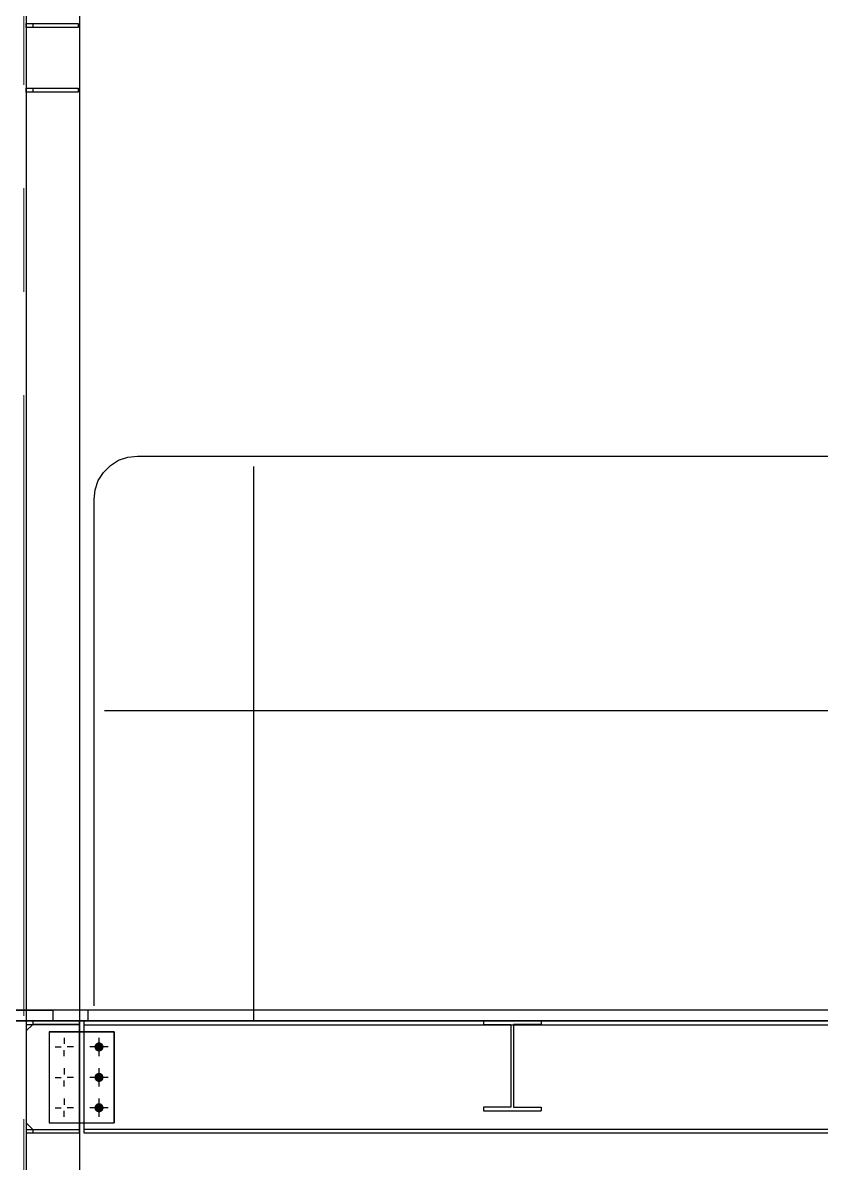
# Model space of a CAD drawing. Header units: metres. Extents: x 0 to 63075, y 0 to 44550.
# Drawn here: x 37827 to 39666, y 14608 to 17233 of the extents above; entities that cross this region are included whole.
import ezdxf

# ---------------------------------------------------------------- set-up
doc = ezdxf.new("R2010")
doc.units = ezdxf.units.M
doc.header["$LTSCALE"] = 75
doc.linetypes.add('CENTER2', pattern=[28.575, 19.05, -3.175, 3.175, -3.175])
for name, color, linetype in [('SC1', 7, 'CENTER2'), ('SDM', 7, 'Continuous'), ('SL1', 8, 'Continuous')]:
    doc.layers.add(name, color=color, linetype=linetype)

# ---------------------------------------------------------------- blocks, each defined once
blk = doc.blocks.new('A$C58c38efc')
at = {"layer": 'SL1'}
for points in [[(1643.5, 4096), (1643.3, 4097), (1643.1, 4098), (1642.7, 4099), (1642.3, 4099.9), (1641.8, 4100.8), (1641.1, 4101.7), (1640.5, 4102.4), (1639.7, 4103.1), (1638.9, 4103.7), (1638, 4104.3), (1637, 4104.7), (1636.1, 4105), (1635.1, 4105.3), (1634.1, 4105.4), (1633, 4105.5), (1632, 4105.4), (1631, 4105.3), (1630, 4105), (1629, 4104.7), (1628.1, 4104.3), (1627.2, 4103.7), (1626.4, 4103.1), (1625.6, 4102.4), (1624.9, 4101.7), (1624.3, 4100.8), (1623.8, 4099.9), (1623.3, 4099), (1623, 4098), (1622.7, 4097), (1622.6, 4096), (1622.5, 4095), (1622.6, 4094), (1622.7, 4093), (1623, 4092), (1623.3, 4091), (1623.8, 4090.1), (1624.3, 4089.2), (1624.9, 4088.3), (1625.6, 4087.6), (1626.4, 4086.9), (1627.2, 4086.3), (1628.1, 4085.7), (1629, 4085.3), (1630, 4085), (1631, 4084.7), (1632, 4084.6), (1633, 4084.5), (1634.1, 4084.6), (1635.1, 4084.7), (1636.1, 4085), (1637, 4085.3), (1638, 4085.7), (1638.9, 4086.3), (1639.7, 4086.9), (1640.5, 4087.6), (1641.1, 4088.3), (1641.8, 4089.2), (1642.3, 4090.1), (1642.7, 4091), (1643.1, 4092), (1643.3, 4093), (1643.5, 4094), (1643.5, 4095)], [(1643.5, 4026), (1643.3, 4027), (1643.1, 4028), (1642.7, 4029), (1642.3, 4029.9), (1641.8, 4030.8), (1641.1, 4031.7), (1640.5, 4032.4), (1639.7, 4033.1), (1638.9, 4033.7), (1638, 4034.3), (1637, 4034.7), (1636.1, 4035), (1635.1, 4035.3), (1634.1, 4035.4), (1633, 4035.5), (1632, 4035.4), (1631, 4035.3), (1630, 4035), (1629, 4034.7), (1628.1, 4034.3), (1627.2, 4033.7), (1626.4, 4033.1), (1625.6, 4032.4), (1624.9, 4031.7), (1624.3, 4030.8), (1623.8, 4029.9), (1623.3, 4029), (1623, 4028), (1622.7, 4027), (1622.6, 4026), (1622.5, 4025), (1622.6, 4024), (1622.7, 4023), (1623, 4022), (1623.3, 4021), (1623.8, 4020.1), (1624.3, 4019.2), (1624.9, 4018.3), (1625.6, 4017.6), (1626.4, 4016.9), (1627.2, 4016.3), (1628.1, 4015.7), (1629, 4015.3), (1630, 4015), (1631, 4014.7), (1632, 4014.6), (1633, 4014.5), (1634.1, 4014.6), (1635.1, 4014.7), (1636.1, 4015), (1637, 4015.3), (1638, 4015.7), (1638.9, 4016.3), (1639.7, 4016.9), (1640.5, 4017.6), (1641.1, 4018.3), (1641.8, 4019.2), (1642.3, 4020.1), (1642.7, 4021), (1643.1, 4022), (1643.3, 4023), (1643.5, 4024), (1643.5, 4025)], [(1643.5, 3956), (1643.3, 3957), (1643.1, 3958), (1642.7, 3959), (1642.3, 3959.9), (1641.8, 3960.8), (1641.1, 3961.7), (1640.5, 3962.4), (1639.7, 3963.1), (1638.9, 3963.7), (1638, 3964.3), (1637, 3964.7), (1636.1, 3965), (1635.1, 3965.3), (1634.1, 3965.4), (1633, 3965.5), (1632, 3965.4), (1631, 3965.3), (1630, 3965), (1629, 3964.7), (1628.1, 3964.3), (1627.2, 3963.7), (1626.4, 3963.1), (1625.6, 3962.4), (1624.9, 3961.7), (1624.3, 3960.8), (1623.8, 3959.9), (1623.3, 3959), (1623, 3958), (1622.7, 3957), (1622.6, 3956), (1622.5, 3955), (1622.6, 3954), (1622.7, 3953), (1623, 3952), (1623.3, 3951), (1623.8, 3950.1), (1624.3, 3949.2), (1624.9, 3948.3), (1625.6, 3947.6), (1626.4, 3946.9), (1627.2, 3946.3), (1628.1, 3945.7), (1629, 3945.3), (1630, 3945), (1631, 3944.7), (1632, 3944.6), (1633, 3944.5), (1634.1, 3944.6), (1635.1, 3944.7), (1636.1, 3945), (1637, 3945.3), (1638, 3945.7), (1638.9, 3946.3), (1639.7, 3946.9), (1640.5, 3947.6), (1641.1, 3948.3), (1641.8, 3949.2), (1642.3, 3950.1), (1642.7, 3951), (1643.1, 3952), (1643.3, 3953), (1643.5, 3954), (1643.5, 3955)]]:
    blk.add_hatch(color=256, dxfattribs=at).paths.add_polyline_path(points, flags=17)
for p, q in [((1465.3, 9396.4), (1465.3, 434)), ((1588, 9396.4), (1588, 4180)), ((1465.3, 6451.5), (1585.3, 6451.5)), ((1465.3, 6442), (1465.3, 6451.5)), ((1585.3, 6442), (1465.3, 6442)), ((1480.3, 6451.5), (1480.3, 6442)), ((1585.3, 6451.5), (1585.3, 6442)), ((1465.3, 6302.9), (1585.3, 6302.9)), ((1465.3, 6293.4), (1465.3, 6302.9)), ((1480.3, 6302.9), (1480.3, 6293.4)), ((1585.3, 6302.9), (1585.3, 6293.4)), ((1585.3, 6293.4), (1465.3, 6293.4)), ((1659.1, 5433.8), (1678.1, 5445.7)), ((1678.1, 5445.7), (1699.2, 5453.1)), ((1699.2, 5453.1), (1721.5, 5455.6)), ((1721.5, 5455.6), (5693.5, 5455.6)), ((1631.4, 5399), (1643.3, 5418)), ((1643.3, 5418), (1659.1, 5433.8)), ((1989.7, 4155), (1989.7, 5431.2)), ((1624, 5377.9), (1631.4, 5399)), ((1621.5, 5355.6), (1624, 5377.9)), ((1621.5, 4190), (1621.5, 5355.6)), ((1645.5, 4870), (5769.5, 4870)), ((16, 4180), (1526.5, 4180)), ((5960, 4180), (1374.5, 4180)), ((1526.5, 4180), (1526.5, 4155)), ((1588, 4180), (1588, 4155)), ((1608, 4155), (1608, 4180)), ((1526.5, 4155), (16, 4155)), ((5960, 4155), (1374.5, 4155)), ((1374.5, 4155), (1608, 4155)), ((1465.3, 4155), (1588, 4155)), ((1465.3, 4155), (1465.3, 4147)), ((1480.3, 4155), (1480.3, 4147)), ((1588, 4155), (1588, 440.3)), ((1588, 4147), (1588, 4155)), ((1598, 4155), (1598, 4130)), ((1598, 4155), (5822, 4155)), ((2518.5, 4155), (2651.5, 4155)), ((2518.5, 4155), (2518.5, 4146.6)), ((2651.5, 4155), (2651.5, 4146.6)), ((1465.3, 4147), (1588, 4147)), ((1480.3, 4147), (1465.3, 4132)), ((1465.3, 4132), (1465.3, 3920)), ((1588, 4147), (1480.3, 4147)), ((1518, 4130), (1518, 3920)), ((1668, 4130), (1518, 4130)), ((1518, 4130), (1518, 3920)), ((1518, 4130), (1588, 4130)), ((1588, 3905), (1588, 4147)), ((1588, 4130), (1668, 4130)), ((1598, 4145.9), (2582.1, 4145.9)), ((1598, 4130), (1598, 3897)), ((1668, 3920), (1668, 4130)), ((1668, 4130), (1668, 3920)), ((2518.5, 4146.6), (2582.1, 4146.6)), ((2582.1, 4146.6), (2582.1, 3956.4)), ((2582.1, 4145.9), (2587.9, 4145.9)), ((2651.5, 4146.6), (2587.9, 4146.6)), ((2587.9, 4146.6), (2587.9, 3956.4)), ((2587.9, 4145.9), (3657.1, 4145.9)), ((1553, 4116), (1553, 4102)), ((1633, 4074), (1633, 4116)), ((1532, 4095), (1546, 4095)), ((1553, 4074), (1553, 4088)), ((1574, 4095), (1560, 4095)), ((1654, 4095), (1612, 4095)), ((1553, 4046), (1553, 4032)), ((1633, 4004), (1633, 4046)), ((1532, 4025), (1546, 4025)), ((1553, 4004), (1553, 4018)), ((1574, 4025), (1560, 4025)), ((1654, 4025), (1612, 4025)), ((1553, 3976), (1553, 3962)), ((1633, 3934), (1633, 3976)), ((1532, 3955), (1546, 3955)), ((1553, 3934), (1553, 3948)), ((1574, 3955), (1560, 3955)), ((1654, 3955), (1612, 3955)), ((2582.1, 3956.4), (2518.5, 3956.4)), ((2518.5, 3956.4), (2518.5, 3948)), ((2518.5, 3948), (2651.5, 3948)), ((2587.9, 3956.4), (2651.5, 3956.4)), ((2651.5, 3956.4), (2651.5, 3948)), ((1465.3, 3920), (1480.3, 3905)), ((1518, 3920), (1668, 3920)), ((1518, 3920), (1588, 3920)), ((1588, 3920), (1668, 3920)), ((1598, 3920), (1598, 3897)), ((1465.3, 3905), (1588, 3905)), ((1465.3, 3905), (1465.3, 3897)), ((1465.3, 3897), (1588, 3897)), ((1480.3, 3905), (1588, 3905)), ((1480.3, 3905), (1480.3, 3897)), ((1588, 3897), (1588, 3905)), ((1598, 3906.1), (5822, 3906.1)), ((1598, 3897), (5822, 3897))]:
    blk.add_line(p, q, dxfattribs=at)

msp = doc.modelspace()

# ---------------------------------------------------------------- linework, layer by layer
at = {"layer": 'SC1', "lineweight": 0}
msp.add_line((37829.3, 10661), (37829.3, 22305.8), dxfattribs=at)

# ---------------------------------------------------------------- block references
at = {"layer": 'SDM'}
msp.add_blockref('A$C58c38efc', (36369.2, 10780.3), dxfattribs=at)

doc.saveas('drawing.dxf')
